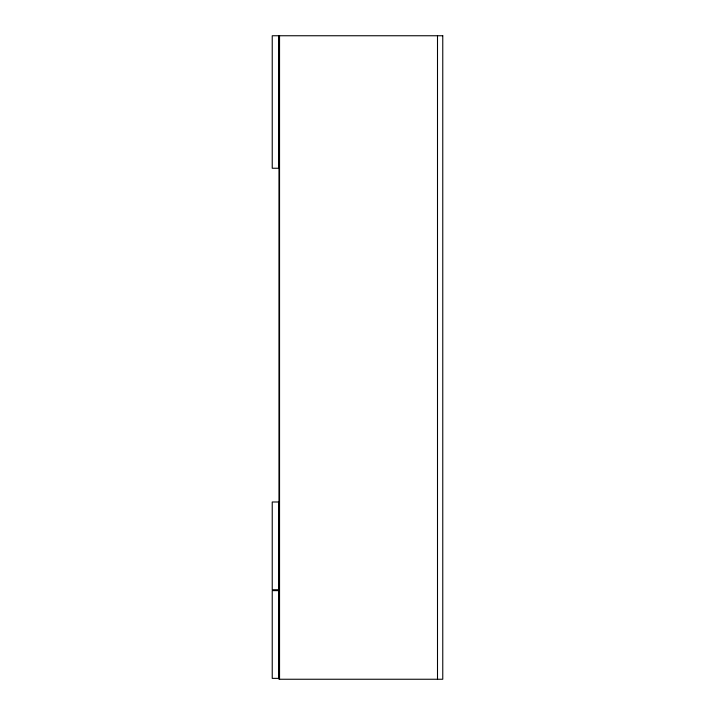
<?xml version="1.0" encoding="UTF-8"?>
<svg xmlns="http://www.w3.org/2000/svg" width="715" height="715" viewBox="0 0 715 715"><rect width="100%" height="100%" fill="white"/><g stroke="black" fill="none" stroke-linecap="round" stroke-linejoin="round"><path stroke-width="1.07" d="M437.5 35.75L437.5 679.25M279.547 35.75L279.547 679.25M278.671 35.75L272.236 35.75L272.236 168.248L278.671 168.248L278.671 35.75M442.764 35.75L278.966 35.75L278.966 679.25L442.764 679.25L442.764 35.75M278.671 501.993L272.236 501.993L272.236 589.741L278.671 589.741L278.671 501.993M278.671 590.626L272.236 590.626L272.236 678.374L278.671 678.374L278.671 590.626"/></g></svg>
